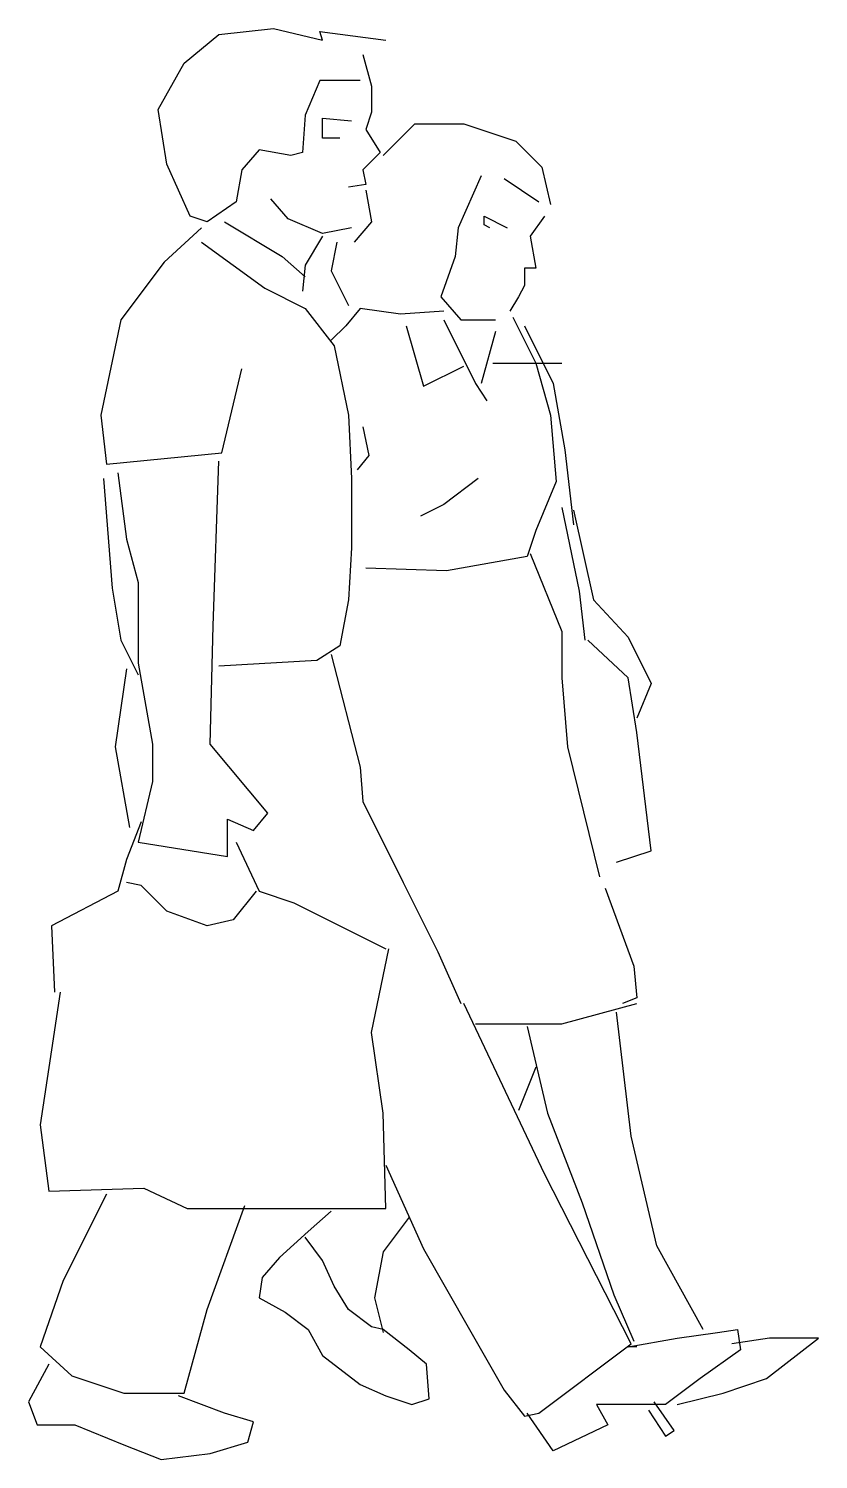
# Model space of a CAD drawing. Header units: millimetres. Extents: x -1583.26 to -1582.33, y 1791.04 to 1792.74.
import ezdxf

# ---------------------------------------------------------------- set-up
doc = ezdxf.new("R2010")
doc.units = ezdxf.units.MM
doc.header["$LTSCALE"] = 10
doc.layers.add('Humanos', color=2, linetype='Continuous')

msp = doc.modelspace()

# ---------------------------------------------------------------- linework, layer by layer
at = {"layer": 'Humanos'}
for p, q in [((-1583.0776, 1792.6986), (-1583.0366, 1792.7328)), ((-1583.0366, 1792.7328), (-1582.9717, 1792.7396)), ((-1582.9717, 1792.7396), (-1582.9136, 1792.7259)), ((-1582.917, 1792.7362), (-1582.8384, 1792.7259)), ((-1582.9136, 1792.7259), (-1582.917, 1792.7362)), ((-1582.8657, 1792.7088), (-1582.8555, 1792.6712)), ((-1583.1084, 1792.6439), (-1583.0776, 1792.6986)), ((-1582.917, 1792.6781), (-1582.9341, 1792.637)), ((-1582.8691, 1792.6781), (-1582.917, 1792.6781)), ((-1582.8555, 1792.6712), (-1582.8555, 1792.6405)), ((-1583.0981, 1792.5789), (-1583.1084, 1792.6439)), ((-1582.8555, 1792.6405), (-1582.8623, 1792.62)), ((-1582.9341, 1792.637), (-1582.9375, 1792.5926)), ((-1582.9136, 1792.6336), (-1582.8794, 1792.6302)), ((-1582.9136, 1792.6097), (-1582.9136, 1792.6336)), ((-1582.8418, 1792.5892), (-1582.8042, 1792.6268)), ((-1582.8042, 1792.6268), (-1582.7461, 1792.6268)), ((-1582.7461, 1792.6268), (-1582.6846, 1792.6063)), ((-1582.8931, 1792.6097), (-1582.9136, 1792.6097)), ((-1582.8623, 1792.62), (-1582.8452, 1792.5926)), ((-1582.6846, 1792.6063), (-1582.6538, 1792.5755)), ((-1582.9888, 1792.596), (-1583.0093, 1792.5721)), ((-1582.9512, 1792.5892), (-1582.9888, 1792.596)), ((-1582.9375, 1792.5926), (-1582.9512, 1792.5892)), ((-1582.8452, 1792.5926), (-1582.8657, 1792.5721)), ((-1583.0708, 1792.5174), (-1583.0981, 1792.5789)), ((-1583.0093, 1792.5721), (-1583.0161, 1792.5345)), ((-1582.8657, 1792.5721), (-1582.8623, 1792.555)), ((-1582.6538, 1792.5755), (-1582.6435, 1792.5311)), ((-1582.7256, 1792.5653), (-1582.7529, 1792.5037)), ((-1582.6982, 1792.5619), (-1582.6572, 1792.5345)), ((-1582.8623, 1792.555), (-1582.8828, 1792.5516)), ((-1582.8623, 1792.5482), (-1582.8555, 1792.5106)), ((-1583.0161, 1792.5345), (-1583.0503, 1792.5106)), ((-1582.9546, 1792.514), (-1582.9751, 1792.5379)), ((-1583.0503, 1792.5106), (-1583.0708, 1792.5174)), ((-1583.0298, 1792.5106), (-1582.9614, 1792.4696)), ((-1582.9136, 1792.4969), (-1582.9546, 1792.514)), ((-1582.8555, 1792.5106), (-1582.876, 1792.4867)), ((-1582.7221, 1792.5174), (-1582.6948, 1792.5037)), ((-1582.7221, 1792.5072), (-1582.7221, 1792.5174)), ((-1582.7153, 1792.5037), (-1582.7221, 1792.5072)), ((-1582.6504, 1792.5174), (-1582.6675, 1792.4935)), ((-1583.0571, 1792.5037), (-1583.1016, 1792.4627)), ((-1582.9136, 1792.4935), (-1582.9341, 1792.4593)), ((-1582.8794, 1792.5037), (-1582.9136, 1792.4969)), ((-1582.7529, 1792.5037), (-1582.7563, 1792.4696)), ((-1582.6675, 1792.4935), (-1582.6606, 1792.4559)), ((-1583.0571, 1792.4867), (-1582.9819, 1792.432)), ((-1582.8965, 1792.4867), (-1582.9033, 1792.4525)), ((-1583.1016, 1792.4627), (-1583.1528, 1792.3944)), ((-1582.9614, 1792.4696), (-1582.9341, 1792.4456)), ((-1582.9341, 1792.4593), (-1582.9375, 1792.4285)), ((-1582.7563, 1792.4696), (-1582.7734, 1792.4217)), ((-1582.6743, 1792.4559), (-1582.6743, 1792.4354)), ((-1582.6606, 1792.4559), (-1582.6743, 1792.4559)), ((-1582.9033, 1792.4525), (-1582.8828, 1792.4115)), ((-1582.9819, 1792.432), (-1582.9341, 1792.408)), ((-1582.7734, 1792.4217), (-1582.7495, 1792.3944)), ((-1582.6811, 1792.4217), (-1582.6914, 1792.4046)), ((-1582.6743, 1792.4354), (-1582.6811, 1792.4217)), ((-1582.9341, 1792.408), (-1582.8999, 1792.3636)), ((-1582.8691, 1792.408), (-1582.8862, 1792.3875)), ((-1582.8213, 1792.4012), (-1582.8691, 1792.408)), ((-1582.77, 1792.4046), (-1582.8213, 1792.4012)), ((-1583.1528, 1792.3944), (-1583.1767, 1792.2816)), ((-1582.8862, 1792.3875), (-1582.9033, 1792.3704)), ((-1582.8144, 1792.3875), (-1582.7939, 1792.3158)), ((-1582.77, 1792.3944), (-1582.7324, 1792.3192)), ((-1582.7495, 1792.3944), (-1582.7085, 1792.3944)), ((-1582.688, 1792.3978), (-1582.6606, 1792.3431)), ((-1582.6743, 1792.3875), (-1582.6401, 1792.3192)), ((-1582.7085, 1792.3807), (-1582.7256, 1792.3192)), ((-1582.8999, 1792.3636), (-1582.8828, 1792.2816)), ((-1583.0332, 1792.2371), (-1583.0093, 1792.3363)), ((-1582.7939, 1792.3158), (-1582.7461, 1792.3397)), ((-1582.7119, 1792.3431), (-1582.6299, 1792.3431)), ((-1582.6606, 1792.3431), (-1582.6435, 1792.2816)), ((-1582.7324, 1792.3192), (-1582.7187, 1792.2987)), ((-1582.6401, 1792.3192), (-1582.6264, 1792.2406)), ((-1583.1767, 1792.2816), (-1583.1699, 1792.2235)), ((-1582.8828, 1792.2816), (-1582.8794, 1792.2064)), ((-1582.8657, 1792.2679), (-1582.8589, 1792.2337)), ((-1582.6435, 1792.2816), (-1582.6367, 1792.203)), ((-1583.1699, 1792.2235), (-1583.0332, 1792.2371)), ((-1582.8589, 1792.2337), (-1582.8725, 1792.2166)), ((-1582.6264, 1792.2406), (-1582.6162, 1792.1517)), ((-1583.0434, 1792.0321), (-1583.0366, 1792.2269)), ((-1583.1733, 1792.2064), (-1583.1631, 1792.0765)), ((-1583.1562, 1792.2132), (-1583.146, 1792.1346)), ((-1582.8794, 1792.2064), (-1582.8794, 1792.1243)), ((-1582.729, 1792.2064), (-1582.77, 1792.1756)), ((-1582.6367, 1792.203), (-1582.6606, 1792.1449)), ((-1582.77, 1792.1756), (-1582.7973, 1792.1619)), ((-1582.6299, 1792.1722), (-1582.6094, 1792.0731)), ((-1582.6162, 1792.1688), (-1582.5923, 1792.0628)), ((-1583.146, 1792.1346), (-1583.1323, 1792.0833)), ((-1582.6606, 1792.1449), (-1582.6709, 1792.1141)), ((-1582.8794, 1792.1243), (-1582.8828, 1792.0628)), ((-1582.6675, 1792.1175), (-1582.6299, 1792.0252)), ((-1582.7666, 1792.097), (-1582.8623, 1792.1004)), ((-1582.6709, 1792.1141), (-1582.7666, 1792.097)), ((-1583.1323, 1792.0833), (-1583.1323, 1791.9876)), ((-1583.1631, 1792.0765), (-1583.1528, 1792.015)), ((-1582.6094, 1792.0731), (-1582.6025, 1792.015)), ((-1582.8828, 1792.0628), (-1582.8931, 1792.0081)), ((-1582.5923, 1792.0628), (-1582.5512, 1792.0184)), ((-1583.0469, 1791.8919), (-1583.0434, 1792.0321)), ((-1583.1528, 1792.015), (-1583.1323, 1791.974)), ((-1582.6299, 1792.0252), (-1582.6299, 1791.9705)), ((-1582.5512, 1791.9705), (-1582.5991, 1792.015)), ((-1582.5512, 1792.0184), (-1582.5239, 1791.9637)), ((-1582.8931, 1792.0081), (-1582.9204, 1791.991)), ((-1582.9033, 1791.9979), (-1582.8691, 1791.8646)), ((-1583.146, 1791.9808), (-1583.1597, 1791.8885)), ((-1583.1323, 1791.9876), (-1583.1152, 1791.8919)), ((-1582.9204, 1791.991), (-1583.0366, 1791.9842)), ((-1582.6299, 1791.9705), (-1582.623, 1791.8885)), ((-1582.541, 1791.9056), (-1582.5512, 1791.9705)), ((-1582.5239, 1791.9637), (-1582.541, 1791.9227)), ((-1582.5239, 1791.7655), (-1582.541, 1791.9056)), ((-1583.1597, 1791.8885), (-1583.1426, 1791.7928)), ((-1583.1152, 1791.8919), (-1583.1152, 1791.8475)), ((-1582.9785, 1791.8099), (-1583.0469, 1791.8919)), ((-1582.623, 1791.8885), (-1582.5854, 1791.7347)), ((-1582.8691, 1791.8646), (-1582.8657, 1791.8236)), ((-1583.1152, 1791.8475), (-1583.1323, 1791.7757)), ((-1582.9956, 1791.7894), (-1582.9785, 1791.8099)), ((-1582.8657, 1791.8236), (-1582.8179, 1791.7279)), ((-1583.1289, 1791.7996), (-1583.146, 1791.7552)), ((-1583.0264, 1791.803), (-1582.9956, 1791.7894)), ((-1583.0264, 1791.7586), (-1583.0264, 1791.803)), ((-1583.1323, 1791.7757), (-1583.0264, 1791.7586)), ((-1583.0161, 1791.7757), (-1582.9888, 1791.7176)), ((-1582.5649, 1791.7518), (-1582.5239, 1791.7655)), ((-1583.146, 1791.7552), (-1583.1562, 1791.7176)), ((-1583.1289, 1791.7244), (-1583.146, 1791.7279)), ((-1583.0981, 1791.6937), (-1583.1289, 1791.7244)), ((-1582.8179, 1791.7279), (-1582.7768, 1791.6458)), ((-1583.1562, 1791.7176), (-1583.2349, 1791.6766)), ((-1582.9922, 1791.7176), (-1583.0195, 1791.6834)), ((-1582.9888, 1791.7176), (-1582.9477, 1791.7039)), ((-1582.5786, 1791.721), (-1582.5444, 1791.6287)), ((-1583.0503, 1791.6766), (-1583.0981, 1791.6937)), ((-1582.9477, 1791.7039), (-1582.8384, 1791.6492)), ((-1583.2349, 1791.6766), (-1583.2314, 1791.598)), ((-1583.0195, 1791.6834), (-1583.0503, 1791.6766)), ((-1582.8555, 1791.5501), (-1582.8349, 1791.6492)), ((-1582.7768, 1791.6458), (-1582.7495, 1791.5843)), ((-1582.5444, 1791.6287), (-1582.541, 1791.5911)), ((-1583.2246, 1791.598), (-1583.2349, 1791.5296)), ((-1582.541, 1791.5911), (-1582.5581, 1791.5843)), ((-1582.6504, 1791.3826), (-1582.7461, 1791.5843)), ((-1582.6299, 1791.5604), (-1582.541, 1791.5843)), ((-1582.5478, 1791.4271), (-1582.5649, 1791.574)), ((-1582.7324, 1791.5604), (-1582.6299, 1791.5604)), ((-1582.6709, 1791.557), (-1582.647, 1791.4544)), ((-1582.8418, 1791.4544), (-1582.8555, 1791.5501)), ((-1583.2349, 1791.5296), (-1583.2485, 1791.4407)), ((-1582.6606, 1791.5091), (-1582.6811, 1791.4578)), ((-1582.8384, 1791.3416), (-1582.8418, 1791.4544)), ((-1582.647, 1791.4544), (-1582.6059, 1791.3484)), ((-1583.2485, 1791.4407), (-1583.2383, 1791.3621)), ((-1582.5171, 1791.2972), (-1582.5478, 1791.4271)), ((-1582.8384, 1791.3929), (-1582.7939, 1791.2938)), ((-1582.5478, 1791.181), (-1582.6504, 1791.3826)), ((-1583.2383, 1791.3621), (-1583.1255, 1791.3655)), ((-1583.1699, 1791.3587), (-1583.2212, 1791.2562)), ((-1583.1255, 1791.3655), (-1583.0742, 1791.3416)), ((-1583.0742, 1791.3416), (-1582.9546, 1791.3416)), ((-1583.0503, 1791.222), (-1583.0058, 1791.345)), ((-1582.9546, 1791.3416), (-1582.8384, 1791.3416)), ((-1582.9033, 1791.3382), (-1582.9306, 1791.3143)), ((-1582.6059, 1791.3484), (-1582.5683, 1791.2391)), ((-1582.811, 1791.3314), (-1582.8418, 1791.2903)), ((-1582.9306, 1791.3143), (-1582.9648, 1791.2835)), ((-1582.9238, 1791.2938), (-1582.9341, 1791.3074)), ((-1582.9136, 1791.2801), (-1582.9238, 1791.2938)), ((-1582.8418, 1791.2903), (-1582.852, 1791.2357)), ((-1582.7939, 1791.2938), (-1582.7392, 1791.1981)), ((-1582.4624, 1791.1981), (-1582.5171, 1791.2972)), ((-1582.9648, 1791.2835), (-1582.9853, 1791.2596)), ((-1582.8999, 1791.2493), (-1582.9136, 1791.2801)), ((-1583.2212, 1791.2562), (-1583.2485, 1791.1775)), ((-1582.9853, 1791.2596), (-1582.9888, 1791.2357)), ((-1582.9888, 1791.2357), (-1582.958, 1791.2186)), ((-1582.8828, 1791.222), (-1582.8999, 1791.2493)), ((-1582.852, 1791.2357), (-1582.8418, 1791.1946)), ((-1582.5683, 1791.2391), (-1582.5444, 1791.1844)), ((-1583.0776, 1791.1229), (-1583.0503, 1791.222)), ((-1582.958, 1791.2186), (-1582.9306, 1791.1981)), ((-1582.8555, 1791.2015), (-1582.8828, 1791.222)), ((-1582.8418, 1791.1981), (-1582.8555, 1791.2015)), ((-1582.9306, 1791.1981), (-1582.9136, 1791.1673)), ((-1582.811, 1791.1741), (-1582.8418, 1791.1981)), ((-1582.7392, 1791.1981), (-1582.6982, 1791.1263)), ((-1582.5512, 1791.1775), (-1582.4931, 1791.1878)), ((-1582.4931, 1791.1878), (-1582.4453, 1791.1946)), ((-1582.4453, 1791.1946), (-1582.4214, 1791.1981)), ((-1582.3838, 1791.1878), (-1582.4282, 1791.181)), ((-1582.4214, 1791.1981), (-1582.4179, 1791.1741)), ((-1582.3872, 1791.14), (-1582.3257, 1791.1878)), ((-1582.3257, 1791.1878), (-1582.3838, 1791.1878)), ((-1583.2485, 1791.1775), (-1583.2109, 1791.1434)), ((-1582.9136, 1791.1673), (-1582.8691, 1791.1331)), ((-1582.7905, 1791.157), (-1582.811, 1791.1741)), ((-1582.6572, 1791.0989), (-1582.5478, 1791.181)), ((-1582.541, 1791.1775), (-1582.5512, 1791.1775)), ((-1582.4179, 1791.1741), (-1582.4658, 1791.14)), ((-1583.2383, 1791.157), (-1583.2622, 1791.1126)), ((-1582.7871, 1791.116), (-1582.7905, 1791.157)), ((-1583.2109, 1791.1434), (-1583.1494, 1791.1229)), ((-1582.8691, 1791.1331), (-1582.8384, 1791.1194)), ((-1582.4658, 1791.14), (-1582.5068, 1791.1092)), ((-1582.4385, 1791.1229), (-1582.3872, 1791.14)), ((-1583.1494, 1791.1229), (-1583.0776, 1791.1229)), ((-1583.0298, 1791.0989), (-1583.0845, 1791.1194)), ((-1582.8384, 1791.1194), (-1582.8076, 1791.1092)), ((-1582.8076, 1791.1092), (-1582.7871, 1791.116)), ((-1582.6982, 1791.1263), (-1582.6743, 1791.0955)), ((-1582.4931, 1791.1092), (-1582.4385, 1791.1229)), ((-1583.2622, 1791.1126), (-1583.2519, 1791.0853)), ((-1582.9956, 1791.0887), (-1583.0298, 1791.0989)), ((-1582.6743, 1791.0955), (-1582.6572, 1791.0989)), ((-1582.6401, 1791.0545), (-1582.6709, 1791.0989)), ((-1582.5888, 1791.1092), (-1582.5752, 1791.0853)), ((-1582.5068, 1791.1092), (-1582.5888, 1791.1092)), ((-1582.5273, 1791.1024), (-1582.5068, 1791.0716)), ((-1582.4966, 1791.0784), (-1582.5205, 1791.1126)), ((-1583.2519, 1791.0853), (-1583.2075, 1791.0853)), ((-1583.2075, 1791.0853), (-1583.1494, 1791.0613)), ((-1583.0024, 1791.0648), (-1582.9956, 1791.0887)), ((-1582.5752, 1791.0853), (-1582.6401, 1791.0545)), ((-1583.0469, 1791.0511), (-1583.0024, 1791.0648)), ((-1582.5068, 1791.0716), (-1582.4966, 1791.0784)), ((-1583.1494, 1791.0613), (-1583.105, 1791.0442)), ((-1583.105, 1791.0442), (-1583.0469, 1791.0511))]:
    msp.add_line(p, q, dxfattribs=at)

doc.saveas('drawing.dxf')
